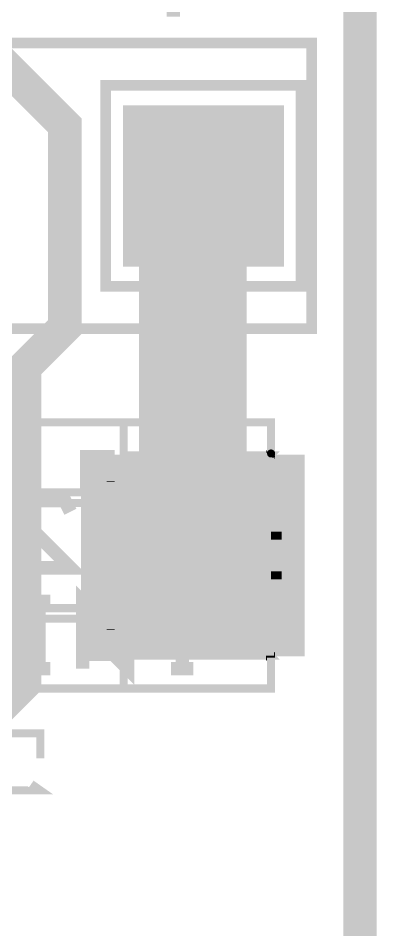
# Model space of a CAD drawing. Extents: x -5 to 112, y -62 to 71.
# Drawn here: x 105.29 to 112.08, y 41.82 to 59.05 of the extents above; entities that cross this region are included whole.
import ezdxf

# ---------------------------------------------------------------- set-up
doc = ezdxf.new("R2010")
doc.units = 0
doc.header["$MEASUREMENT"] = 0
doc.layers.get('0').update_dxf_attribs({"linetype": 'CONTINUOUS'})
for name, color, linetype in [('25-336-0_BOT', 7, 'CONTINUOUS'), ('25-336-0_DRD', 7, 'CONTINUOUS'), ('25-336-0_DRL', 2, 'CONTINUOUS'), ('25-336-0_IN1', 4, 'CONTINUOUS'), ('25-336-0_IN2', 3, 'CONTINUOUS'), ('25-336-0_SMB', 5, 'CONTINUOUS'), ('25-336-0_SMT', 10, 'CONTINUOUS'), ('25-336-0_SPT', 14, 'CONTINUOUS'), ('25-336-0_SST', 9, 'CONTINUOUS'), ('25-336-0_TOP', 12, 'CONTINUOUS'), ('THRUHOLE_TAP', 8, 'CONTINUOUS')]:
    doc.layers.add(name, color=color, linetype=linetype)

# ---------------------------------------------------------------- blocks, each defined once
blk = doc.blocks.new('SQUARE_29')
blk.add_solid([(1.524, 1.524), (1.524, -1.524), (-1.524, 1.524), (-1.524, -1.524)])
blk = doc.blocks.new('ROUND_77')
at = {"const_width": 0.69977}
blk.add_lwpolyline([(-0.349884, 0, 1), (0.349884, 0, 1)], format="xyb", close=True, dxfattribs=at)
blk = doc.blocks.new('RECTANGLE_21')
blk.add_solid([(2.11963, 1.905), (2.11963, -1.905), (-2.11963, 1.905), (-2.11963, -1.905)])
blk = doc.blocks.new('ROUND_66')
at = {"const_width": 0.0762}
blk.add_lwpolyline([(-0.0381, 0, 1), (0.0381, 0, 1)], format="xyb", close=True, dxfattribs=at)

msp = doc.modelspace()

# ---------------------------------------------------------------- linework, layer by layer
at = {"layer": '25-336-0_DRD'}
for points, const_width in [([(-5.08, 7.62), (-5.08, 71.12), (111.76, 71.12), (111.76, -5.08), (-5.08, -5.08), (-5.08, 7.62)], 0.635), ([(108.54182, 56.515), (108.16082, 56.134)], 0.254), ([(109.04982, 56.515), (108.54182, 56.515)], 0.254), ([(109.43082, 56.134), (109.04982, 56.515)], 0.254), ([(108.16082, 56.134), (108.16082, 55.626)], 0.254), ([(109.43082, 55.626), (109.43082, 56.134)], 0.254), ([(108.16082, 55.626), (108.54182, 55.245)], 0.254), ([(109.04982, 55.245), (109.43082, 55.626)], 0.254), ([(108.54182, 55.245), (109.04982, 55.245)], 0.254)]:
    msp.add_lwpolyline(points, dxfattribs=dict(at, const_width=const_width))
at = {"layer": '25-336-0_DRL', "const_width": 0.635}
msp.add_lwpolyline([(-5.08, 7.62), (-5.08, 71.12), (111.76, 71.12), (111.76, -5.08), (-5.08, -5.08), (-5.08, 7.62)], dxfattribs=at)
at = {"layer": '25-336-0_IN1', "const_width": 0.254}
for points in [[(107.35818, 48.02632), (107.35818, 46.75632), (107.14482, 46.96968), (106.72318, 47.8155), (106.50982, 48.02632), (106.50982, 46.75632)], [(108.3945, 46.75632), (108.3945, 48.02632), (108.18368, 47.8155)], [(105.89768, 48.02632), (105.4735, 48.02632)], [(105.68432, 46.75632), (105.68432, 48.02632)], [(105.89768, 46.75632), (105.4735, 46.75632)], [(108.60532, 46.75632), (108.18368, 46.75632)]]:
    msp.add_lwpolyline(points, dxfattribs=at)
at = {"layer": '25-336-0_IN2', "const_width": 0.254}
for points in [[(106.89082, 49.93132), (106.89082, 48.66132), (107.10418, 48.87468), (107.52582, 49.7205), (107.73918, 49.93132), (107.73918, 48.66132)], [(105.43032, 48.66132), (106.27868, 48.66132), (105.43032, 49.50968), (105.43032, 49.7205), (105.537, 49.93132), (106.172, 49.93132), (106.27868, 49.7205)], [(108.35132, 49.93132), (108.7755, 49.93132)], [(108.56468, 48.66132), (108.56468, 49.93132)], [(108.35132, 48.66132), (108.7755, 48.66132)]]:
    msp.add_lwpolyline(points, dxfattribs=at)
at = {"layer": '25-336-0_SST'}
for points, const_width in [([(108.22432, 59.07532), (108.22432, 59.4995)], 0.254), ([(101.2444, 58.58002), (101.2444, 53.17998), (110.8456, 53.17998), (110.8456, 58.58002), (101.2444, 58.58002)], 0.20066), ([(106.94416, 57.77992), (106.94416, 53.98008), (110.64494, 53.98008), (110.64494, 57.77992), (106.94416, 57.77992)], 0.20066), ([(107.28452, 51.4096), (107.28452, 50.78984), (110.0582, 50.78984), (109.77372, 50.50536), (109.77372, 47.2821), (110.0582, 47.00016), (107.28452, 47.00016), (107.28452, 46.3804), (110.07598, 46.3804), (110.07598, 46.9646), (110.07598, 50.82286), (110.07598, 51.4096), (107.28452, 51.4096), (103.53548, 51.4096), (103.53548, 50.78984), (103.53548, 50.50536), (103.53548, 50.1904), (103.78186, 50.1904), (104.04348, 50.1904), (104.28478, 50.1904), (104.28478, 50.28946), (104.04348, 50.28946), (103.53548, 50.28946)], 0.1524), ([(106.53522, 50.3047), (107.03814, 50.3047), (107.03814, 50.81524), (106.53522, 50.81524), (106.53522, 50.3047), (106.53522, 50.28946), (106.77652, 50.28946), (106.77652, 50.1904), (106.53522, 50.1904), (106.53522, 50.28946)], 0.1524), ([(107.28452, 50.78984), (107.28452, 50.50536), (109.77372, 50.50536)], 0.1524), ([(110.07598, 50.82286), (110.07344, 50.82032), (110.07344, 50.81778), (110.07344, 50.81524), (110.07344, 50.8127), (110.07344, 50.81016), (110.0709, 50.81016), (110.0709, 50.80762), (110.0709, 50.80508), (110.06836, 50.80508), (110.06836, 50.80254), (110.06836, 50.8), (110.06582, 50.8), (110.06582, 50.79746), (110.06328, 50.79746), (110.06328, 50.79492), (110.06074, 50.79492), (110.06074, 50.79238), (110.0582, 50.78984)], 0.1524), ([(107.28452, 50.1904), (107.28452, 50.50536)], 0.1524), ([(107.28452, 50.28946), (106.77652, 50.28946)], 0.1524), ([(107.03814, 50.3047), (107.03814, 50.28946)], 0.1524), ([(108.53674, 49.63922), (108.53674, 49.88814), (108.23702, 49.88814), (107.03814, 49.88814), (103.78186, 49.88814), (103.78186, 47.89932), (102.58298, 47.89932), (102.58298, 49.88814), (103.78186, 49.88814), (103.78186, 50.1904)], 0.1524), ([(103.78186, 50.0888), (107.03814, 50.0888)], 0.1524), ([(108.23702, 47.5996), (108.23702, 47.89932), (107.03814, 47.89932), (107.03814, 49.88814), (107.03814, 50.1904), (106.77652, 50.1904)], 0.1524), ([(108.7374, 49.63922), (109.2835, 49.63922), (109.2835, 50.1904), (107.28452, 50.1904), (107.03814, 50.1904)], 0.1524), ([(108.53674, 47.89932), (108.23702, 47.89932), (108.23702, 49.88814), (108.23702, 50.1904)], 0.1524), ([(110.07598, 49.89576), (110.2741, 49.89576), (110.2741, 49.26838), (110.2741, 48.51908), (110.2741, 47.89424), (110.07598, 47.89424)], 0.1524), ([(108.53674, 48.15078), (108.7374, 48.15078), (108.7374, 49.63922), (108.53674, 49.63922), (108.53674, 48.15078), (108.53674, 47.89932)], 0.1524), ([(110.2741, 49.26838), (110.07598, 49.26838)], 0.1524), ([(110.07598, 48.51908), (110.2741, 48.51908)], 0.1524), ([(107.28452, 47.5996), (109.2835, 47.5996), (109.2835, 48.15078), (108.7374, 48.15078)], 0.1524), ([(106.77652, 47.5996), (106.53522, 47.5996), (106.53522, 47.50054), (106.53522, 47.4853), (107.03814, 47.4853), (107.03814, 46.97476), (106.53522, 46.97476), (106.53522, 47.4853), (106.53522, 47.50054), (106.77652, 47.50054), (106.77652, 47.5996), (107.03814, 47.5996), (107.03814, 47.89932), (103.78186, 47.89932), (103.78186, 47.5996), (104.04348, 47.5996)], 0.1524), ([(107.03814, 47.7012), (103.78186, 47.7012)], 0.1524), ([(106.77652, 47.50054), (107.28452, 47.50054)], 0.1524), ([(109.77372, 47.2821), (107.28452, 47.2821), (107.28452, 47.5996), (107.03814, 47.5996)], 0.1524), ([(107.03814, 47.50054), (107.03814, 47.4853)], 0.1524), ([(107.28452, 47.2821), (107.28452, 47.00016)], 0.1524), ([(110.07598, 46.9646), (110.07598, 46.96714), (110.07344, 46.96714), (110.07344, 46.96968), (110.07344, 46.97222), (110.07344, 46.97476), (110.07344, 46.9773), (110.07344, 46.97984), (110.0709, 46.97984), (110.0709, 46.98238), (110.0709, 46.98492), (110.06836, 46.98492), (110.06836, 46.98746), (110.06836, 46.99), (110.06582, 46.99), (110.06582, 46.99254), (110.06328, 46.99254), (110.06328, 46.99508), (110.06074, 46.99508), (110.06074, 46.99762), (110.0582, 46.99762), (110.0582, 47.00016)], 0.1524), ([(103.53548, 46.3804), (107.28452, 46.3804)], 0.1524), ([(104.69118, 45.53458), (105.70718, 45.53458), (105.70718, 45.0596)], 0.1524), ([(104.69118, 44.45762), (105.70718, 44.45762), (105.537, 44.577)], 0.1524)]:
    msp.add_lwpolyline(points, dxfattribs=dict(at, const_width=const_width))
at = {"layer": '25-336-0_SST', "const_width": 0.1524}
for points in [[(108.53674, 49.88814, 0.4142136), (108.23702, 50.18786)], [(108.23702, 47.5996, 0.4142136), (108.53674, 47.89932)]]:
    msp.add_lwpolyline(points, format="xyb", dxfattribs=at)
at = {"layer": '25-336-0_TOP'}
for points, const_width in [([(56.388, 52.07), (56.388, 53.594), (59.309, 56.515), (80.264, 56.515), (83.312, 59.563), (103.632, 59.563), (106.172, 57.023), (106.172, 53.213), (105.41, 52.451), (105.41, 46.482), (104.394, 45.466), (99.822, 45.466), (98.16592, 43.80992), (98.16592, 40.64)], 0.635), ([(108.79582, 55.88), (108.59516, 55.67934), (108.59516, 48.895)], 2.032)]:
    msp.add_lwpolyline(points, dxfattribs=dict(at, const_width=const_width))

# ---------------------------------------------------------------- block references
at = {"layer": '25-336-0_BOT'}
msp.add_blockref('SQUARE_29', (108.79582, 55.88), dxfattribs=at)
at = {"layer": '25-336-0_DRL'}
msp.add_blockref('ROUND_77', (108.79582, 55.88), dxfattribs=at)
at = {"layer": '25-336-0_IN1'}
msp.add_blockref('SQUARE_29', (108.79582, 55.88), dxfattribs=at)
at = {"layer": '25-336-0_IN2'}
msp.add_blockref('SQUARE_29', (108.79582, 55.88), dxfattribs=at)
at = {"layer": '25-336-0_SMB'}
msp.add_blockref('SQUARE_29', (108.79582, 55.88), dxfattribs=at)
at = {"layer": '25-336-0_SMT'}
for name, p in [('SQUARE_29', (108.79582, 55.88)), ('RECTANGLE_21', (108.59516, 48.895))]:
    msp.add_blockref(name, p, dxfattribs=at)
at = {"layer": '25-336-0_SPT'}
msp.add_blockref('RECTANGLE_21', (108.59516, 48.895), dxfattribs=at)
at = {"layer": '25-336-0_SST'}
msp.add_blockref('ROUND_66', (110.07598, 50.82286), dxfattribs=at)
at = {"layer": '25-336-0_TOP'}
for name, p in [('SQUARE_29', (108.79582, 55.88)), ('RECTANGLE_21', (108.59516, 48.895))]:
    msp.add_blockref(name, p, dxfattribs=at)
at = {"layer": 'THRUHOLE_TAP'}
msp.add_blockref('ROUND_77', (108.79582, 55.88), dxfattribs=at)

doc.saveas('drawing.dxf')
